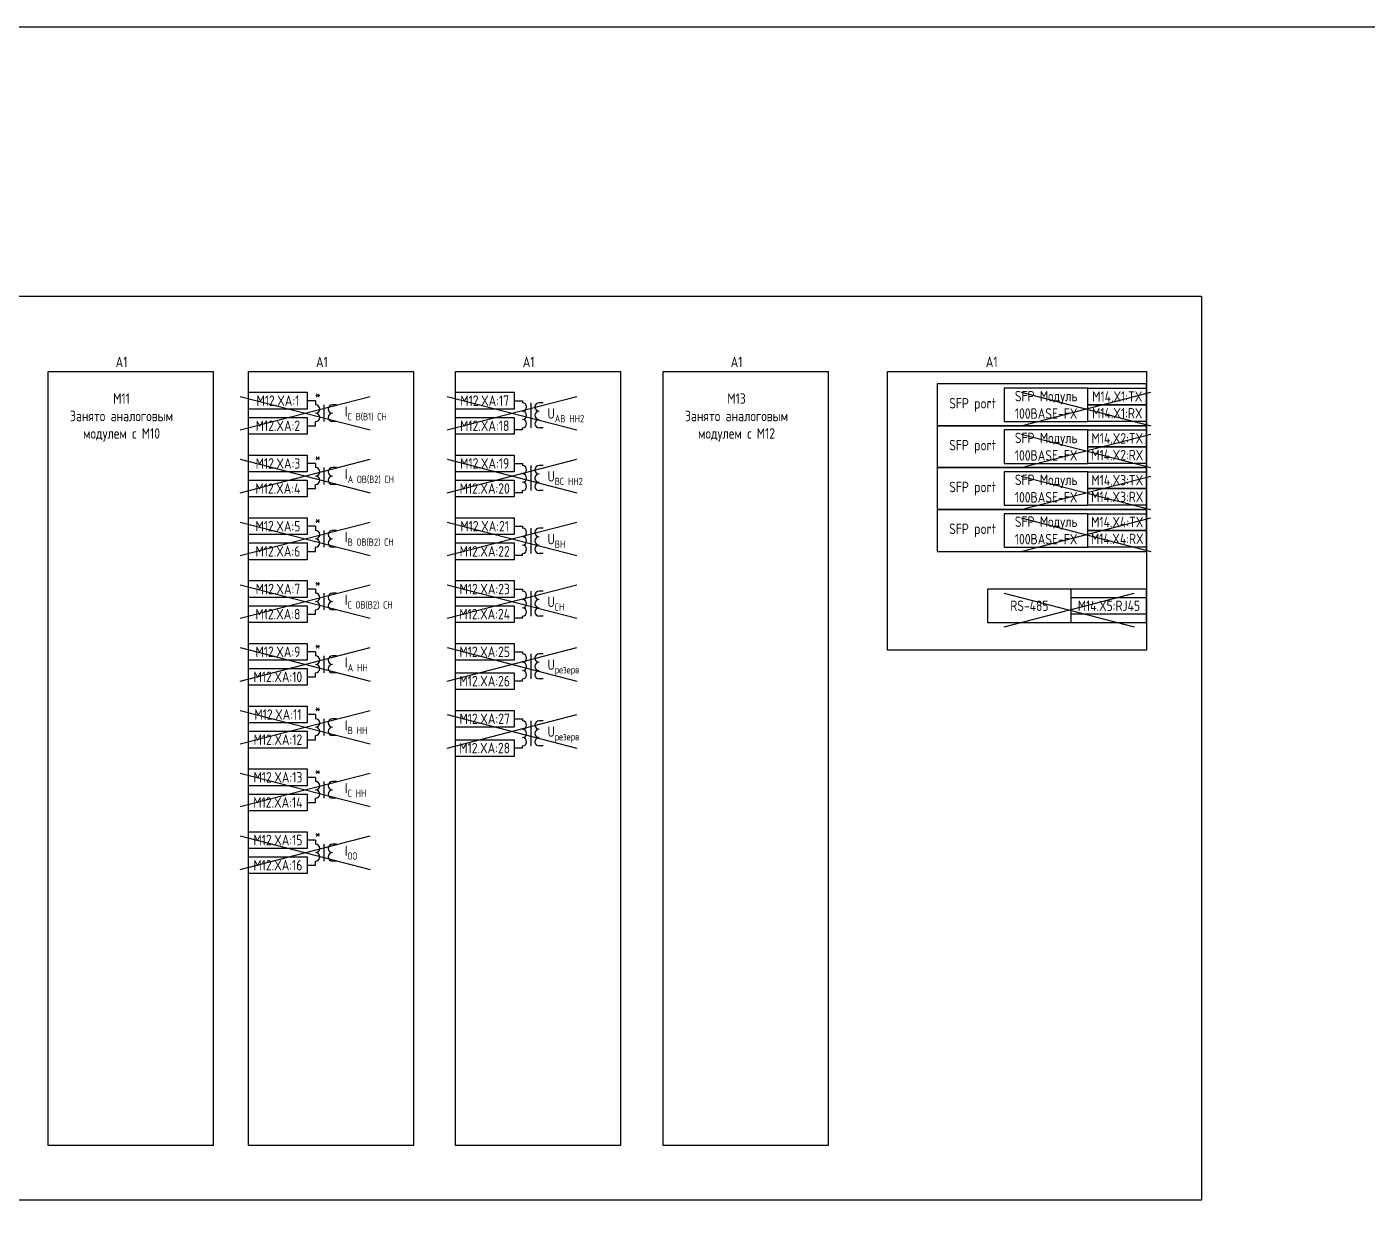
# Model space of a CAD drawing. Header units: millimetres. Extents: x -1244 to 6083, y -90 to 1191.
# Drawn here: x -128.9 to 191.3, y 301.3 to 586 of the extents above; entities that cross this region are included whole.
import ezdxf

# ---------------------------------------------------------------- set-up
doc = ezdxf.new("R2010")
doc.units = ezdxf.units.MM
doc.styles.add('Gost_type_A', font='GOST_0.TTF')

msp = doc.modelspace()

# ---------------------------------------------------------------- linework, layer by layer
at = {"color": 6}
for p, q in [((-77.89, 497.67), (-46.89, 489.67)), ((-77.89, 489.67), (-46.89, 497.67)), ((-28.5, 497.67), (2.5, 489.67)), ((-28.5, 489.67), (2.5, 497.67)), ((108.61, 498.67), (139.61, 490.67)), ((108.61, 490.67), (139.61, 498.67)), ((108.61, 488.67), (139.61, 480.67)), ((108.61, 480.67), (139.61, 488.67)), ((-77.89, 482.67), (-46.89, 474.67)), ((-77.89, 474.67), (-46.89, 482.67)), ((-28.5, 482.67), (2.5, 474.67)), ((-28.5, 474.67), (2.5, 482.67)), ((108.61, 478.67), (139.61, 470.67)), ((108.61, 470.67), (139.61, 478.67)), ((-77.89, 467.67), (-46.89, 459.67)), ((-77.89, 459.67), (-46.89, 467.67)), ((108.61, 468.67), (139.61, 460.67)), ((108.61, 460.67), (139.61, 468.67)), ((-77.89, 452.67), (-46.89, 444.67)), ((-77.89, 444.67), (-46.89, 452.67)), ((104.61, 450.67), (135.61, 442.67)), ((104.61, 442.67), (135.61, 450.67)), ((-77.89, 437.67), (-46.89, 429.67)), ((-77.89, 429.67), (-46.89, 437.67)), ((-77.89, 422.67), (-46.89, 414.67)), ((-77.89, 414.67), (-46.89, 422.67)), ((-77.89, 407.67), (-46.89, 399.67)), ((-77.89, 399.67), (-46.89, 407.67)), ((-77.89, 392.68), (-46.89, 384.68)), ((-77.89, 384.68), (-46.89, 392.68))]:
    msp.add_line(p, q, dxfattribs=at)
for p, q in [((-59.89, 496.67), (-61.89, 496.67)), ((-61.89, 490.67), (-59.89, 490.67)), ((-59.89, 481.67), (-61.89, 481.67)), ((-61.89, 475.67), (-59.89, 475.67)), ((-59.89, 466.67), (-61.89, 466.67)), ((-61.89, 460.67), (-59.89, 460.67)), ((-59.89, 451.67), (-61.89, 451.67)), ((-61.89, 445.67), (-59.89, 445.67)), ((-59.89, 436.67), (-61.89, 436.67)), ((-61.89, 430.67), (-59.89, 430.67)), ((-59.89, 421.67), (-61.89, 421.67)), ((-61.89, 415.67), (-59.89, 415.67)), ((-59.89, 406.67), (-61.89, 406.67)), ((-61.89, 400.67), (-59.89, 400.67)), ((-59.89, 391.68), (-61.89, 391.68)), ((-61.89, 385.68), (-59.89, 385.68))]:
    msp.add_line(p, q)
at = {"ltscale": 4}
for p, q in [((-59.89, 496.67), (-59.89, 495.67)), ((-12.5, 496.67), (-10.5, 496.67)), ((-10.5, 496.67), (-10.5, 496.17)), ((-10.5, 496.67), (-10.5, 496.17)), ((-59.89, 496.17), (-59.89, 495.67)), ((-57.89, 495.67), (-57.89, 491.67)), ((-57.89, 495.67), (-57.89, 491.67)), ((-54.89, 495.67), (-55.89, 495.67)), ((-54.89, 495.67), (-55.89, 495.67)), ((-8.5, 496.17), (-8.5, 492.17)), ((-8.5, 494.17), (-8.5, 490.17)), ((-5.5, 496.17), (-6.5, 496.17)), ((-59.89, 490.67), (-59.89, 491.67)), ((-54.89, 491.67), (-55.89, 491.67)), ((-54.89, 491.67), (-55.89, 491.67)), ((-10.5, 489.67), (-10.5, 490.17)), ((-5.5, 490.17), (-6.5, 490.17)), ((-10.5, 489.67), (-12.5, 489.67)), ((-59.89, 481.67), (-59.89, 480.67)), ((-59.89, 481.17), (-59.89, 480.67)), ((-57.89, 480.67), (-57.89, 476.67)), ((-57.89, 480.67), (-57.89, 476.67)), ((-54.89, 480.67), (-55.89, 480.67)), ((-54.89, 480.67), (-55.89, 480.67)), ((-12.5, 481.67), (-10.5, 481.67)), ((-10.5, 481.67), (-10.5, 481.17)), ((-10.5, 481.67), (-10.5, 481.17)), ((-8.5, 481.17), (-8.5, 477.17)), ((-5.5, 481.17), (-6.5, 481.17)), ((-8.5, 479.17), (-8.5, 475.17)), ((-59.89, 475.67), (-59.89, 476.67)), ((-54.89, 476.67), (-55.89, 476.67)), ((-54.89, 476.67), (-55.89, 476.67)), ((-10.5, 474.67), (-12.5, 474.67)), ((-10.5, 474.67), (-10.5, 475.17)), ((-5.5, 475.17), (-6.5, 475.17)), ((-59.89, 466.67), (-59.89, 465.67)), ((-59.89, 466.17), (-59.89, 465.67)), ((-57.89, 465.67), (-57.89, 461.67)), ((-57.89, 465.67), (-57.89, 461.67)), ((-54.89, 465.67), (-55.89, 465.67)), ((-54.89, 465.67), (-55.89, 465.67)), ((-12.5, 466.67), (-10.5, 466.67)), ((-10.5, 466.67), (-10.5, 466.17)), ((-10.5, 466.67), (-10.5, 466.17)), ((-8.5, 466.17), (-8.5, 462.17)), ((-5.5, 466.17), (-6.5, 466.17)), ((-59.89, 460.67), (-59.89, 461.67)), ((-54.89, 461.67), (-55.89, 461.67)), ((-54.89, 461.67), (-55.89, 461.67)), ((-8.5, 464.17), (-8.5, 460.17)), ((-10.5, 459.67), (-12.5, 459.67)), ((-10.5, 459.67), (-10.5, 460.17)), ((-5.5, 460.17), (-6.5, 460.17)), ((-59.89, 451.67), (-59.89, 450.67)), ((-12.5, 451.67), (-10.5, 451.67)), ((-10.5, 451.67), (-10.5, 451.17)), ((-10.5, 451.67), (-10.5, 451.17)), ((-59.89, 451.17), (-59.89, 450.67)), ((-57.89, 450.67), (-57.89, 446.67)), ((-57.89, 450.67), (-57.89, 446.67)), ((-54.89, 450.67), (-55.89, 450.67)), ((-54.89, 450.67), (-55.89, 450.67)), ((-8.5, 451.17), (-8.5, 447.17)), ((-8.5, 449.17), (-8.5, 445.17)), ((-5.5, 451.17), (-6.5, 451.17)), ((-59.89, 445.67), (-59.89, 446.67)), ((-54.89, 446.67), (-55.89, 446.67)), ((-54.89, 446.67), (-55.89, 446.67)), ((-10.5, 444.67), (-10.5, 445.17)), ((-5.5, 445.17), (-6.5, 445.17)), ((-10.5, 444.67), (-12.5, 444.67)), ((-59.89, 436.67), (-59.89, 435.67)), ((-59.89, 436.17), (-59.89, 435.67)), ((-57.89, 435.67), (-57.89, 431.67)), ((-57.89, 435.67), (-57.89, 431.67)), ((-54.89, 435.67), (-55.89, 435.67)), ((-54.89, 435.67), (-55.89, 435.67)), ((-12.5, 436.67), (-10.5, 436.67)), ((-10.5, 436.67), (-10.5, 436.17)), ((-10.5, 436.67), (-10.5, 436.17)), ((-8.5, 436.17), (-8.5, 432.17)), ((-5.5, 436.17), (-6.5, 436.17)), ((-8.5, 434.17), (-8.5, 430.17)), ((-59.89, 430.67), (-59.89, 431.67)), ((-54.89, 431.67), (-55.89, 431.67)), ((-54.89, 431.67), (-55.89, 431.67)), ((-10.5, 429.67), (-12.5, 429.67)), ((-10.5, 429.67), (-10.5, 430.17)), ((-5.5, 430.17), (-6.5, 430.17)), ((-59.89, 421.67), (-59.89, 420.67)), ((-59.89, 421.17), (-59.89, 420.67)), ((-57.89, 420.67), (-57.89, 416.67)), ((-57.89, 420.67), (-57.89, 416.67)), ((-54.89, 420.67), (-55.89, 420.67)), ((-54.89, 420.67), (-55.89, 420.67)), ((-12.5, 420.67), (-10.5, 420.67)), ((-10.5, 420.67), (-10.5, 420.17)), ((-10.5, 420.67), (-10.5, 420.17)), ((-8.5, 420.17), (-8.5, 416.17)), ((-5.5, 420.17), (-6.5, 420.17)), ((-59.89, 415.67), (-59.89, 416.67)), ((-54.89, 416.67), (-55.89, 416.67)), ((-54.89, 416.67), (-55.89, 416.67)), ((-8.5, 418.17), (-8.5, 414.17)), ((-10.5, 413.67), (-12.5, 413.67)), ((-10.5, 413.67), (-10.5, 414.17)), ((-5.5, 414.17), (-6.5, 414.17)), ((-59.89, 406.67), (-59.89, 405.67)), ((-59.89, 406.17), (-59.89, 405.67)), ((-57.89, 405.67), (-57.89, 401.67)), ((-57.89, 405.67), (-57.89, 401.67)), ((-54.89, 405.67), (-55.89, 405.67)), ((-54.89, 405.67), (-55.89, 405.67)), ((-59.89, 400.67), (-59.89, 401.67)), ((-54.89, 401.67), (-55.89, 401.67)), ((-54.89, 401.67), (-55.89, 401.67)), ((-59.89, 391.68), (-59.89, 390.68)), ((-59.89, 391.18), (-59.89, 390.68)), ((-57.89, 390.68), (-57.89, 386.68)), ((-57.89, 390.68), (-57.89, 386.68)), ((-54.89, 390.68), (-55.89, 390.68)), ((-54.89, 390.68), (-55.89, 390.68)), ((-59.89, 385.68), (-59.89, 386.68)), ((-54.89, 386.68), (-55.89, 386.68)), ((-54.89, 386.68), (-55.89, 386.68))]:
    msp.add_line(p, q, dxfattribs=at)
at = {"color": 3}
for p, q in [((-28.5, 467.67), (2.5, 459.67)), ((-28.5, 459.67), (2.5, 467.67)), ((-28.5, 452.67), (2.5, 444.67)), ((-28.5, 444.67), (2.5, 452.67)), ((-28.5, 437.67), (2.5, 429.67)), ((-28.5, 429.67), (2.5, 437.67)), ((-28.5, 421.67), (2.5, 413.67)), ((-28.5, 413.67), (2.5, 421.67))]:
    msp.add_line(p, q, dxfattribs=at)
for points in [[(-1117.42, 586), (6083.28, 586), (6083.28, -90), (-1117.42, -90)], [(-1046.92, 521.67), (151.72, 521.67), (151.72, 305.67), (-1046.92, 305.67)], [(-123.75, 503.67), (-84.36, 503.67), (-84.36, 318.67), (-123.75, 318.67)], [(-75.89, 503.67), (-36.5, 503.67), (-36.5, 318.67), (-75.89, 318.67)], [(-26.5, 503.67), (12.9, 503.67), (12.9, 318.67), (-26.5, 318.67)], [(23.16, 503.67), (62.56, 503.67), (62.56, 318.67), (23.16, 318.67)], [(76.73, 503.67), (138.61, 503.67), (138.61, 437.09), (76.73, 437.09)], [(138.61, 500.67), (88.61, 500.67), (88.61, 490.67), (138.61, 490.67)], [(124.61, 499.67), (138.61, 499.67), (138.61, 495.67), (124.61, 495.67)], [(-75.89, 498.67), (-61.89, 498.67), (-61.89, 494.67), (-75.89, 494.67)], [(-26.5, 498.67), (-12.5, 498.67), (-12.5, 494.67), (-26.5, 494.67)], [(124.61, 495.67), (138.61, 495.67), (138.61, 491.67), (124.61, 491.67)], [(-75.89, 492.67), (-61.89, 492.67), (-61.89, 488.67), (-75.89, 488.67)], [(-26.5, 492.67), (-12.5, 492.67), (-12.5, 488.67), (-26.5, 488.67)], [(138.61, 490.67), (88.61, 490.67), (88.61, 480.67), (138.61, 480.67)], [(124.61, 489.67), (138.61, 489.67), (138.61, 485.67), (124.61, 485.67)], [(-75.89, 483.67), (-61.89, 483.67), (-61.89, 479.67), (-75.89, 479.67)], [(-26.5, 483.67), (-12.5, 483.67), (-12.5, 479.67), (-26.5, 479.67)], [(124.61, 485.67), (138.61, 485.67), (138.61, 481.67), (124.61, 481.67)], [(138.61, 480.67), (88.61, 480.67), (88.61, 470.67), (138.61, 470.67)], [(-75.89, 477.67), (-61.89, 477.67), (-61.89, 473.67), (-75.89, 473.67)], [(-26.5, 477.67), (-12.5, 477.67), (-12.5, 473.67), (-26.5, 473.67)], [(124.61, 479.67), (138.61, 479.67), (138.61, 475.67), (124.61, 475.67)], [(124.61, 475.67), (138.61, 475.67), (138.61, 471.67), (124.61, 471.67)], [(-75.89, 468.67), (-61.89, 468.67), (-61.89, 464.67), (-75.89, 464.67)], [(-26.5, 468.67), (-12.5, 468.67), (-12.5, 464.67), (-26.5, 464.67)], [(138.61, 470.67), (88.61, 470.67), (88.61, 460.67), (138.61, 460.67)], [(124.61, 469.67), (138.61, 469.67), (138.61, 465.67), (124.61, 465.67)], [(124.61, 465.67), (138.61, 465.67), (138.61, 461.67), (124.61, 461.67)], [(-75.89, 462.67), (-61.89, 462.67), (-61.89, 458.67), (-75.89, 458.67)], [(-26.5, 462.67), (-12.5, 462.67), (-12.5, 458.67), (-26.5, 458.67)], [(-75.89, 453.67), (-61.89, 453.67), (-61.89, 449.67), (-75.89, 449.67)], [(-26.5, 453.67), (-12.5, 453.67), (-12.5, 449.67), (-26.5, 449.67)], [(120.61, 449.67), (138.61, 449.67), (138.61, 445.67), (120.61, 445.67)], [(-75.89, 447.67), (-61.89, 447.67), (-61.89, 443.67), (-75.89, 443.67)], [(-26.5, 447.67), (-12.5, 447.67), (-12.5, 443.67), (-26.5, 443.67)], [(-75.89, 438.67), (-61.89, 438.67), (-61.89, 434.67), (-75.89, 434.67)], [(-26.5, 438.67), (-12.5, 438.67), (-12.5, 434.67), (-26.5, 434.67)], [(-75.89, 432.67), (-61.89, 432.67), (-61.89, 428.67), (-75.89, 428.67)], [(-26.5, 431.67), (-12.5, 431.67), (-12.5, 427.67), (-26.5, 427.67)], [(-75.89, 423.67), (-61.89, 423.67), (-61.89, 419.67), (-75.89, 419.67)], [(-26.5, 422.67), (-12.5, 422.67), (-12.5, 418.67), (-26.5, 418.67)], [(-75.89, 417.67), (-61.89, 417.67), (-61.89, 413.67), (-75.89, 413.67)], [(-26.5, 415.67), (-12.5, 415.67), (-12.5, 411.67), (-26.5, 411.67)], [(-75.89, 408.67), (-61.89, 408.67), (-61.89, 404.67), (-75.89, 404.67)], [(-75.89, 402.67), (-61.89, 402.67), (-61.89, 398.67), (-75.89, 398.67)], [(-75.89, 393.68), (-61.89, 393.68), (-61.89, 389.68), (-75.89, 389.68)], [(-75.89, 387.68), (-61.89, 387.68), (-61.89, 383.68), (-75.89, 383.68)]]:
    msp.add_lwpolyline(points, close=True)
at = {"linetype": 'Continuous', "lineweight": 25, "ltscale": 4}
for points in [[(104.61, 491.67), (124.61, 491.67), (124.61, 499.67), (104.61, 499.67)], [(104.61, 481.67), (124.61, 481.67), (124.61, 489.67), (104.61, 489.67)], [(104.61, 471.67), (124.61, 471.67), (124.61, 479.67), (104.61, 479.67)], [(104.61, 461.67), (124.61, 461.67), (124.61, 469.67), (104.61, 469.67)], [(100.61, 443.67), (138.61, 443.67), (138.61, 451.67), (100.61, 451.67)], [(100.61, 443.67), (120.61, 443.67), (120.61, 451.67), (100.61, 451.67)]]:
    msp.add_lwpolyline(points, close=True, dxfattribs=at)
at = {"ltscale": 4}
for centre, start, end in [((-59.89, 494.67), 270, 90), ((-59.89, 494.67), 270, 90), ((-59.89, 492.67), 270, 90), ((-59.89, 492.67), 270, 90), ((-55.89, 494.67), 90, 270), ((-55.89, 494.67), 90, 270), ((-55.89, 492.67), 90, 270), ((-55.89, 492.67), 90, 270), ((-10.5, 495.17), 270, 90), ((-10.5, 493.17), 270, 90), ((-6.5, 495.17), 90, 270), ((-6.5, 495.17), 90, 270), ((-6.5, 493.17), 90, 270), ((-6.5, 493.17), 90, 270), ((-10.5, 491.17), 270, 90), ((-6.5, 491.17), 90, 270), ((-59.89, 479.67), 270, 90), ((-59.89, 479.67), 270, 90), ((-55.89, 479.67), 90, 270), ((-55.89, 479.67), 90, 270), ((-10.5, 480.17), 270, 90), ((-6.5, 480.17), 90, 270), ((-6.5, 480.17), 90, 270), ((-59.89, 477.67), 270, 90), ((-59.89, 477.67), 270, 90), ((-55.89, 477.67), 90, 270), ((-55.89, 477.67), 90, 270), ((-10.5, 478.17), 270, 90), ((-10.5, 476.17), 270, 90), ((-6.5, 478.17), 90, 270), ((-6.5, 478.17), 90, 270), ((-6.5, 476.17), 90, 270), ((-59.89, 464.67), 270, 90), ((-59.89, 464.67), 270, 90), ((-55.89, 464.67), 90, 270), ((-55.89, 464.67), 90, 270), ((-10.5, 465.17), 270, 90), ((-6.5, 465.17), 90, 270), ((-6.5, 465.17), 90, 270), ((-59.89, 462.67), 270, 90), ((-59.89, 462.67), 270, 90), ((-55.89, 462.67), 90, 270), ((-55.89, 462.67), 90, 270), ((-10.5, 463.17), 270, 90), ((-10.5, 461.17), 270, 90), ((-6.5, 463.17), 90, 270), ((-6.5, 463.17), 90, 270), ((-6.5, 461.17), 90, 270), ((-59.89, 449.67), 270, 90), ((-59.89, 449.67), 270, 90), ((-59.89, 447.67), 270, 90), ((-59.89, 447.67), 270, 90), ((-55.89, 449.67), 90, 270), ((-55.89, 449.67), 90, 270), ((-55.89, 447.67), 90, 270), ((-55.89, 447.67), 90, 270), ((-10.5, 450.17), 270, 90), ((-10.5, 448.17), 270, 90), ((-6.5, 450.17), 90, 270), ((-6.5, 450.17), 90, 270), ((-6.5, 448.17), 90, 270), ((-6.5, 448.17), 90, 270), ((-10.5, 446.17), 270, 90), ((-6.5, 446.17), 90, 270), ((-59.89, 434.67), 270, 90), ((-59.89, 434.67), 270, 90), ((-55.89, 434.67), 90, 270), ((-55.89, 434.67), 90, 270), ((-10.5, 435.17), 270, 90), ((-6.5, 435.17), 90, 270), ((-6.5, 435.17), 90, 270), ((-59.89, 432.67), 270, 90), ((-59.89, 432.67), 270, 90), ((-55.89, 432.67), 90, 270), ((-55.89, 432.67), 90, 270), ((-10.5, 433.17), 270, 90), ((-6.5, 433.17), 90, 270), ((-6.5, 433.17), 90, 270), ((-10.5, 431.17), 270, 90), ((-6.5, 431.17), 90, 270), ((-59.89, 419.67), 270, 90), ((-59.89, 419.67), 270, 90), ((-55.89, 419.67), 90, 270), ((-55.89, 419.67), 90, 270), ((-10.5, 419.17), 270, 90), ((-6.5, 419.17), 90, 270), ((-6.5, 419.17), 90, 270), ((-59.89, 417.67), 270, 90), ((-59.89, 417.67), 270, 90), ((-55.89, 417.67), 90, 270), ((-55.89, 417.67), 90, 270), ((-10.5, 417.17), 270, 90), ((-6.5, 417.17), 90, 270), ((-6.5, 417.17), 90, 270), ((-10.5, 415.17), 270, 90), ((-6.5, 415.17), 90, 270), ((-59.89, 404.67), 270, 90), ((-59.89, 404.67), 270, 90), ((-59.89, 402.67), 270, 90), ((-59.89, 402.67), 270, 90), ((-55.89, 404.67), 90, 270), ((-55.89, 404.67), 90, 270), ((-55.89, 402.67), 90, 270), ((-55.89, 402.67), 90, 270), ((-59.89, 389.68), 270, 90), ((-59.89, 389.68), 270, 90), ((-55.89, 389.68), 90, 270), ((-55.89, 389.68), 90, 270), ((-59.89, 387.68), 270, 90), ((-59.89, 387.68), 270, 90), ((-55.89, 387.68), 90, 270), ((-55.89, 387.68), 90, 270)]:
    msp.add_arc(centre, 1, start, end, dxfattribs=at)

# ---------------------------------------------------------------- texts
at = {"char_height": 2.5, "attachment_point": 8, "line_spacing_factor": 0.9, "style": 'Gost_type_A'}
for insert, width in [((-106.25, 504.67), 35), ((-58.39, 504.67), 35), ((-9, 504.67), 35), ((40.66, 504.67), 35), ((101.61, 504.67), 74.0002)]:
    msp.add_mtext('A1', dxfattribs=dict(at, insert=insert, width=width))
at = {"char_height": 2.5, "style": 'Gost_type_A'}
for s, insert, width, attachment_point in [('M11^JЗанято аналоговым модулем с М10', (-106.25, 492.67), 35, 5), ('M12.XA:1', (-68.89, 496.67), 14, 5), ('*', (-59.39, 498.17), 3, 5), ('M12.XA:17', (-19.5, 496.67), 14, 5), ('M13^JЗанято аналоговым модулем с М12', (40.66, 492.67), 35, 5), ('SFP port', (102.61, 495.67), 20, 6), ('SFP Mодуль 100BASE-FX', (114.61, 495.67), 19.9998, 5), ('M14.X1:TX', (131.61, 497.67), 14, 5), ('\\A1;I{\\H0.7x;\\S^ С В(В1) СН;}', (-52.89, 493.67), 9.1924, 4), ('\\A1;U{\\H0.7x;\\S^ АВ НН2;}', (-4.5, 493.17), 12, 4), ('M14.X1:RX', (131.61, 493.67), 14, 5), ('M12.XA:2', (-68.9, 490.67), 14.018, 5), ('M12.XA:18', (-19.5, 490.67), 14.018, 5), ('SFP port', (102.61, 485.67), 20, 6), ('SFP Mодуль 100BASE-FX', (114.61, 485.67), 19.9998, 5), ('M14.X2:TX', (131.61, 487.67), 14, 5), ('M14.X2:RX', (131.61, 483.67), 14, 5), ('M12.XA:3', (-68.89, 481.67), 14, 5), ('*', (-59.39, 483.17), 3, 5), ('\\A1;I{\\H0.7x;\\S^ А ОВ(В2) СН;}', (-52.89, 478.67), 8, 4), ('M12.XA:19', (-19.5, 481.67), 14, 5), ('\\A1;U{\\H0.7x;\\S^ ВС НН2;}', (-4.5, 478.17), 12, 4), ('SFP port', (102.61, 475.67), 20, 6), ('SFP Mодуль 100BASE-FX', (114.61, 475.67), 19.9998, 5), ('M14.X3:TX', (131.61, 477.67), 14, 5), ('M12.XA:4', (-68.9, 475.67), 14.018, 5), ('M12.XA:20', (-19.5, 475.67), 14.018, 5), ('M14.X3:RX', (131.61, 473.67), 14, 5), ('M12.XA:5', (-68.89, 466.67), 14, 5), ('*', (-59.39, 468.17), 3, 5), ('M12.XA:21', (-19.5, 466.67), 14, 5), ('SFP Mодуль 100BASE-FX', (114.61, 465.67), 19.9998, 5), ('M14.X4:TX', (131.61, 467.67), 14, 5), ('\\A1;I{\\H0.7x;\\S^ В ОВ(В2) СН;}', (-52.89, 463.67), 8, 4), ('\\A1;U{\\H0.7x;\\S^ ВН;}', (-4.5, 463.17), 12, 4), ('SFP port', (102.61, 465.67), 20, 6), ('M14.X4:RX', (131.61, 463.67), 14, 5), ('M12.XA:6', (-68.9, 460.67), 14.018, 5), ('M12.XA:22', (-19.5, 460.67), 14.018, 5), ('M12.XA:7', (-68.89, 451.67), 14, 5), ('*', (-59.39, 453.17), 3, 5), ('M12.XA:23', (-19.5, 451.67), 14, 5), ('\\A1;I{\\H0.7x;\\S^ С ОВ(В2) СН;}', (-52.89, 448.67), 8, 4), ('\\A1;U{\\H0.7x;\\S^ СН;}', (-4.5, 448.17), 12, 4), ('RS-485', (110.61, 447.67), 19.9998, 5), ('M14.X5:RJ45', (129.61, 447.67), 18.0002, 5), ('M12.XA:8', (-68.9, 445.67), 14.018, 5), ('M12.XA:24', (-19.5, 445.67), 14.018, 5), ('M12.XA:9', (-68.89, 436.67), 14, 5), ('*', (-59.39, 438.17), 3, 5), ('M12.XA:25', (-19.5, 436.67), 14.018, 5), ('\\A1;I{\\H0.7x;\\S^ А НН;}', (-52.89, 433.67), 8, 4), ('\\A1;U{\\H0.7x;\\S^ резерв;}', (-4.5, 433.17), 12, 4), ('M12.XA:10', (-68.9, 430.67), 14.018, 5), ('M12.XA:26', (-19.5, 429.67), 14.018, 5), ('M12.XA:11', (-68.89, 421.67), 14, 5), ('*', (-59.39, 423.17), 3, 5), ('\\A1;I{\\H0.7x;\\S^ В НН;}', (-52.89, 418.67), 8, 4), ('M12.XA:27', (-19.5, 420.67), 14.018, 5), ('M12.XA:12', (-68.9, 415.67), 14.018, 5), ('\\A1;U{\\H0.7x;\\S^ резерв;}', (-4.5, 417.17), 12, 4), ('M12.XA:28', (-19.5, 413.67), 14.018, 5), ('M12.XA:13', (-68.89, 406.68), 14, 5), ('*', (-59.39, 408.17), 3, 5), ('\\A1;I{\\H0.7x;\\S^ С НН;}', (-52.89, 403.67), 8, 4), ('M12.XA:14', (-68.9, 400.67), 14.018, 5), ('M12.XA:15', (-68.89, 391.69), 14, 5), ('*', (-59.39, 393.18), 3, 5), ('\\A1;I{\\H0.7x;\\S^ ОО;}', (-52.89, 388.68), 8, 4), ('M12.XA:16', (-68.9, 385.68), 14.018, 5)]:
    msp.add_mtext(s, dxfattribs=dict(at, insert=insert, width=width, attachment_point=attachment_point))

doc.saveas('drawing.dxf')
